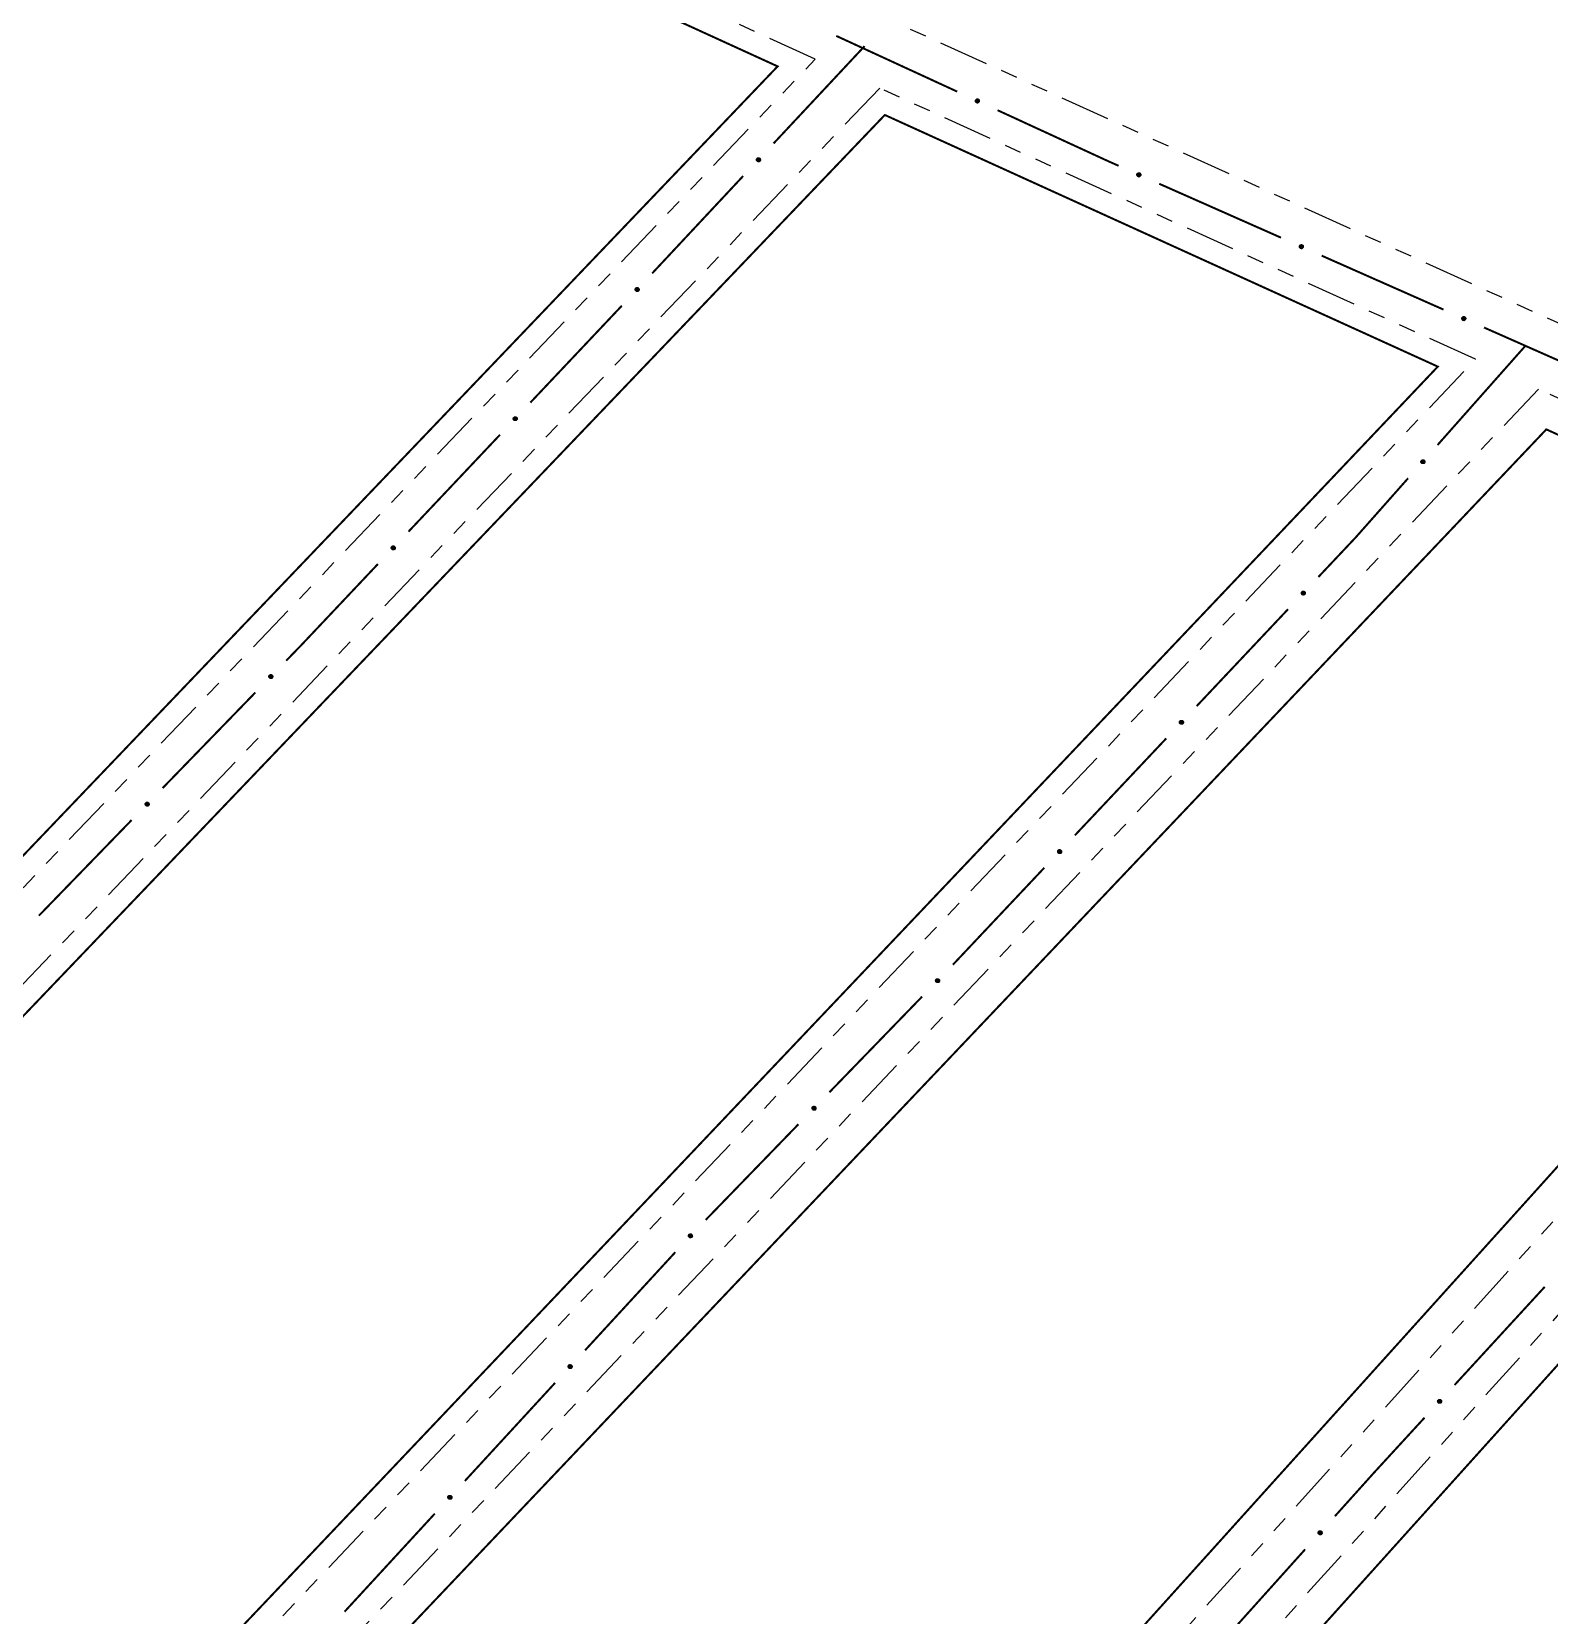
# Model space of a CAD drawing. Extents: x 212200 to 214553, y 4880545 to 4882659.
# Drawn here: x 214012.8 to 214149.5, y 4881554.6 to 4881697.3 of the extents above; entities that cross this region are included whole.
import ezdxf

# ---------------------------------------------------------------- set-up
doc = ezdxf.new("R2010")
doc.units = 0
doc.header["$LTSCALE"] = 1.5
doc.header["$MEASUREMENT"] = 0
doc.linetypes.add('TRACO_12', pattern=[2.5, 2, -0.5])
doc.linetypes.add('TRACO_25', pattern=[8, 3, -1, 1, -1, 1, -1])
for name, color, linetype in [('RU-QUADRA', 210, 'CONTINUOUS'), ('SV-EIXO-RUA-N-PAV', 6, 'CONTINUOUS'), ('SV-RUA-NAO-PAV', 7, 'CONTINUOUS')]:
    doc.layers.add(name, color=color, linetype=linetype)

msp = doc.modelspace()

# ---------------------------------------------------------------- linework, layer by layer
at = {"layer": 'RU-QUADRA', "linetype": 'TRACO_12', "const_width": 0.18, "flags": 128}
for points in [[(214079.989255, 4881694.151994), (214028.176331, 4881717.840353), (213947.46777, 4881631.260994), (213967.219818, 4881576.190486)], [(213990.788449, 4881510.471295), (214139.455802, 4881667.109286), (214089.6464, 4881689.77429), (213971.093895, 4881565.79925)], [(214192.384621, 4881641.797245), (214149.230192, 4881661.455855), (213995.81087, 4881499.826961), (214015.334781, 4881445.422312)], [(214037.75946, 4881383.239209), (214260.460889, 4881610.793071), (214203.759097, 4881636.621385), (214020.027107, 4881432.532773)]]:
    msp.add_lwpolyline(points, close=True, dxfattribs=at)
at = {"layer": 'SV-EIXO-RUA-N-PAV', "const_width": 0.18}
for points in [[(214087.817787, 4881695.970053), (214079.623181, 4881687.203729)], [(214085.266344, 4881696.89971), (214096.165194, 4881691.87825)], [(214099.798145, 4881690.20443), (214109.788757, 4881685.601425)], [(214076.891645, 4881684.281622), (214068.697039, 4881675.515298)], [(214109.788757, 4881685.601425), (214109.815976, 4881685.588885)], [(214109.815976, 4881685.588885), (214110.703032, 4881685.196337)], [(214114.360874, 4881683.577637), (214125.3344, 4881678.721536)], [(214128.992242, 4881677.102836), (214139.965769, 4881672.246735)], [(214065.962241, 4881672.596255), (214057.722759, 4881663.872097)], [(214143.623611, 4881670.628035), (214152.768217, 4881666.581284)], [(214147.385918, 4881669.02845), (214139.429495, 4881660.045392)], [(214054.976265, 4881660.964045), (214046.736782, 4881652.239887)], [(214136.777354, 4881657.051039), (214132.136107, 4881651.810922)], [(214132.061336, 4881651.726504), (214128.708976, 4881648.170284)], [(214132.136107, 4881651.810922), (214132.061336, 4881651.726504)], [(214043.990288, 4881649.331834), (214037.810677, 4881642.788716)], [(214125.965205, 4881645.259662), (214117.733892, 4881636.527796)], [(214037.147801, 4881642.086848), (214035.73126, 4881640.626384)], [(214037.810677, 4881642.788716), (214037.147801, 4881642.086848)], [(214032.94634, 4881637.755109), (214024.591579, 4881629.141285)], [(214114.990121, 4881633.617174), (214106.758808, 4881624.885308)], [(214021.806658, 4881626.270011), (214013.451897, 4881617.656187)], [(214104.015037, 4881621.974686), (214095.783724, 4881613.24282)], [(214093.00448, 4881610.366103), (214084.653505, 4881601.748607)], [(214081.869847, 4881598.876109), (214073.518872, 4881590.258614)], [(214070.776154, 4881587.347458), (214062.651476, 4881578.516286)], [(214149.084906, 4881584.2226), (214140.966456, 4881575.385702)], [(214059.94325, 4881575.572562), (214051.818572, 4881566.74139)], [(214138.260306, 4881572.44007), (214134.20108, 4881568.021621)], [(214133.667946, 4881567.441307), (214130.185293, 4881563.563714)], [(214134.20108, 4881568.021621), (214133.667946, 4881567.441307)], [(214049.110346, 4881563.797666), (214040.985667, 4881554.966493)], [(214127.51248, 4881560.587799), (214119.494042, 4881551.660053)]]:
    msp.add_lwpolyline(points, dxfattribs=at)
at = {"layer": 'SV-EIXO-RUA-N-PAV'}
for points in [[(214097.897237, 4881691.201443), (214097.942874, 4881691.21903), (214097.985693, 4881691.224813), (214098.022795, 4881691.219357), (214098.054323, 4881691.205987), (214098.085038, 4881691.188676), (214098.112153, 4881691.16439), (214098.136279, 4881691.13077), (214098.154242, 4881691.085114), (214098.157283, 4881691.04086), (214098.15388, 4881691.0042), (214098.141831, 4881690.970522), (214098.124515, 4881690.940966), (214098.098357, 4881690.913633), (214098.064047, 4881690.889518), (214098.017701, 4881690.872566), (214097.975683, 4881690.867185), (214097.939936, 4881690.873404), (214097.906154, 4881690.885731), (214097.875009, 4881690.90378), (214097.848529, 4881690.927773), (214097.82431, 4881690.962361), (214097.808185, 4881691.008327), (214097.802339, 4881691.050173), (214097.808055, 4881691.085998), (214097.82094, 4881691.118983), (214097.837928, 4881691.150001), (214097.861206, 4881691.178275), (214097.897237, 4881691.201443)], [(214078.435947, 4881685.772466), (214078.438287, 4881685.723613), (214078.430308, 4881685.681149), (214078.41346, 4881685.647646), (214078.390852, 4881685.621923), (214078.364759, 4881685.598212), (214078.333177, 4881685.580111), (214078.293675, 4881685.567785), (214078.244686, 4881685.565093), (214078.201722, 4881685.576126), (214078.167993, 4881685.590886), (214078.139813, 4881685.612916), (214078.117204, 4881685.638651), (214078.099486, 4881685.672077), (214078.087386, 4881685.712231), (214078.085871, 4881685.761557), (214078.093979, 4881685.803135), (214078.111126, 4881685.835112), (214078.133453, 4881685.863302), (214078.160382, 4881685.887189), (214078.191486, 4881685.904779), (214078.231936, 4881685.91689), (214078.280641, 4881685.917739), (214078.322202, 4881685.910126), (214078.354411, 4881685.893432), (214078.381669, 4881685.870826), (214078.405769, 4881685.844945), (214078.425287, 4881685.813956), (214078.435947, 4881685.772466)], [(214112.445109, 4881684.545795), (214112.490475, 4881684.56407), (214112.533202, 4881684.5705), (214112.570382, 4881684.565605), (214112.602109, 4881684.552713), (214112.633081, 4881684.535869), (214112.660561, 4881684.511996), (214112.685192, 4881684.478744), (214112.703843, 4881684.433365), (214112.707553, 4881684.389163), (214112.704705, 4881684.352455), (214112.693167, 4881684.318598), (214112.676299, 4881684.288784), (214112.650558, 4881684.261059), (214112.616616, 4881684.236428), (214112.570532, 4881684.218777), (214112.5286, 4881684.212761), (214112.492763, 4881684.218439), (214112.458799, 4881684.230254), (214112.427384, 4881684.247831), (214112.400544, 4881684.27142), (214112.375805, 4881684.305638), (214112.358987, 4881684.351355), (214112.352509, 4881684.393107), (214112.357683, 4881684.429015), (214112.370068, 4881684.462191), (214112.386585, 4881684.493462), (214112.409432, 4881684.522085), (214112.445109, 4881684.545795)], [(214127.076478, 4881678.070994), (214127.121844, 4881678.089269), (214127.164571, 4881678.095699), (214127.20175, 4881678.090804), (214127.233477, 4881678.077912), (214127.26445, 4881678.061068), (214127.29193, 4881678.037195), (214127.316561, 4881678.003943), (214127.335212, 4881677.958564), (214127.338922, 4881677.914361), (214127.336074, 4881677.877654), (214127.324536, 4881677.843797), (214127.307668, 4881677.813983), (214127.281926, 4881677.786258), (214127.247985, 4881677.761626), (214127.2019, 4881677.743976), (214127.159969, 4881677.73796), (214127.124131, 4881677.743638), (214127.090167, 4881677.755453), (214127.058753, 4881677.773029), (214127.031913, 4881677.796619), (214127.007174, 4881677.830837), (214126.990356, 4881677.876553), (214126.983878, 4881677.918306), (214126.989052, 4881677.954214), (214127.001437, 4881677.98739), (214127.017954, 4881678.018661), (214127.040801, 4881678.047284), (214127.076478, 4881678.070994)], [(214067.509805, 4881674.084035), (214067.512145, 4881674.035182), (214067.504166, 4881673.992718), (214067.487318, 4881673.959215), (214067.46471, 4881673.933492), (214067.438617, 4881673.909781), (214067.407035, 4881673.89168), (214067.367533, 4881673.879354), (214067.318544, 4881673.876662), (214067.27558, 4881673.887695), (214067.241851, 4881673.902455), (214067.213671, 4881673.924485), (214067.191062, 4881673.950219), (214067.173344, 4881673.983646), (214067.161244, 4881674.0238), (214067.159729, 4881674.073126), (214067.167837, 4881674.114703), (214067.184984, 4881674.146681), (214067.207311, 4881674.17487), (214067.23424, 4881674.198758), (214067.265344, 4881674.216348), (214067.305794, 4881674.228459), (214067.354499, 4881674.229308), (214067.39606, 4881674.221695), (214067.428269, 4881674.205001), (214067.455527, 4881674.182395), (214067.479627, 4881674.156513), (214067.499145, 4881674.125524), (214067.509805, 4881674.084035)], [(214141.707847, 4881671.596193), (214141.753213, 4881671.614468), (214141.795939, 4881671.620897), (214141.833119, 4881671.616003), (214141.864846, 4881671.603111), (214141.895819, 4881671.586266), (214141.923299, 4881671.562394), (214141.947929, 4881671.529142), (214141.966581, 4881671.483763), (214141.970291, 4881671.43956), (214141.967442, 4881671.402853), (214141.955904, 4881671.368996), (214141.939036, 4881671.339182), (214141.913295, 4881671.311457), (214141.879354, 4881671.286825), (214141.833269, 4881671.269175), (214141.791338, 4881671.263159), (214141.7555, 4881671.268837), (214141.721536, 4881671.280652), (214141.690122, 4881671.298228), (214141.663282, 4881671.321817), (214141.638543, 4881671.356036), (214141.621724, 4881671.401752), (214141.615247, 4881671.443505), (214141.62042, 4881671.479413), (214141.632805, 4881671.512589), (214141.649323, 4881671.54386), (214141.67217, 4881671.572482), (214141.707847, 4881671.596193)], [(214056.528196, 4881662.446945), (214056.530286, 4881662.398081), (214056.522089, 4881662.355658), (214056.505069, 4881662.322242), (214056.482329, 4881662.296636), (214056.456115, 4881662.273059), (214056.424441, 4881662.25512), (214056.384876, 4881662.242997), (214056.335874, 4881662.240557), (214056.292967, 4881662.251809), (214056.259314, 4881662.266743), (214056.231248, 4881662.288917), (214056.208771, 4881662.314767), (214056.191225, 4881662.348284), (214056.179331, 4881662.3885), (214056.17807, 4881662.437833), (214056.18639, 4881662.479368), (214056.203702, 4881662.511257), (214056.226173, 4881662.539332), (214056.253224, 4881662.563081), (214056.284418, 4881662.580511), (214056.32493, 4881662.592414), (214056.373638, 4881662.593013), (214056.415159, 4881662.585187), (214056.447283, 4881662.568328), (214056.474424, 4881662.545583), (214056.498391, 4881662.519578), (214056.51775, 4881662.488489), (214056.528196, 4881662.446945)], [(214138.281094, 4881658.582786), (214138.284744, 4881658.534014), (214138.277908, 4881658.49135), (214138.261965, 4881658.457408), (214138.240055, 4881658.431087), (214138.214608, 4881658.406685), (214138.183523, 4881658.387743), (214138.144366, 4881658.374361), (214138.095467, 4881658.370356), (214138.052223, 4881658.380231), (214138.018109, 4881658.394082), (214137.989349, 4881658.415348), (214137.966057, 4881658.440466), (214137.947449, 4881658.473405), (214137.934275, 4881658.51322), (214137.931438, 4881658.562487), (214137.938427, 4881658.604267), (214137.95471, 4881658.636693), (214137.976272, 4881658.665472), (214138.002551, 4881658.690074), (214138.033171, 4881658.708492), (214138.073282, 4881658.721683), (214138.121946, 4881658.723839), (214138.163696, 4881658.717345), (214138.196342, 4881658.701521), (214138.224197, 4881658.679655), (214138.248983, 4881658.654429), (214138.269325, 4881658.623975), (214138.281094, 4881658.582786)], [(214045.54222, 4881650.814734), (214045.544309, 4881650.765871), (214045.536113, 4881650.723447), (214045.519093, 4881650.690032), (214045.496353, 4881650.664425), (214045.470138, 4881650.640849), (214045.438465, 4881650.62291), (214045.3989, 4881650.610786), (214045.349897, 4881650.608346), (214045.306991, 4881650.619599), (214045.273338, 4881650.634533), (214045.245271, 4881650.656707), (214045.222794, 4881650.682557), (214045.205248, 4881650.716074), (214045.193354, 4881650.756289), (214045.192093, 4881650.805622), (214045.200414, 4881650.847158), (214045.217725, 4881650.879046), (214045.240196, 4881650.907121), (214045.267248, 4881650.93087), (214045.298441, 4881650.9483), (214045.338953, 4881650.960203), (214045.387661, 4881650.960803), (214045.429183, 4881650.952977), (214045.461306, 4881650.936118), (214045.488448, 4881650.913372), (214045.512415, 4881650.887367), (214045.531773, 4881650.856278), (214045.54222, 4881650.814734)], [(214127.515748, 4881646.744014), (214127.517883, 4881646.695152), (214127.509727, 4881646.652721), (214127.492738, 4881646.61929), (214127.470022, 4881646.593662), (214127.44383, 4881646.570061), (214127.412172, 4881646.552092), (214127.372619, 4881646.539932), (214127.323619, 4881646.537446), (214127.280702, 4881646.548658), (214127.247035, 4881646.56356), (214127.218948, 4881646.585708), (214127.196447, 4881646.611537), (214127.178869, 4881646.645038), (214127.166937, 4881646.685242), (214127.16563, 4881646.734574), (214127.173912, 4881646.776117), (214127.191193, 4881646.808022), (214127.213638, 4881646.836118), (214127.240667, 4881646.859892), (214127.271844, 4881646.877352), (214127.312345, 4881646.889292), (214127.361053, 4881646.889937), (214127.402582, 4881646.88215), (214127.434721, 4881646.865321), (214127.461884, 4881646.842601), (214127.485875, 4881646.816619), (214127.505263, 4881646.785548), (214127.515748, 4881646.744014)], [(214034.517853, 4881639.217241), (214034.519292, 4881639.168354), (214034.510533, 4881639.126044), (214034.49307, 4881639.092857), (214034.469991, 4881639.067556), (214034.443466, 4881639.04433), (214034.411556, 4881639.026813), (214034.371833, 4881639.015217), (214034.322803, 4881639.013429), (214034.28005, 4881639.025251), (214034.246598, 4881639.040631), (214034.218829, 4881639.063176), (214034.196698, 4881639.089323), (214034.179599, 4881639.12307), (214034.168241, 4881639.16344), (214034.167636, 4881639.212786), (214034.176508, 4881639.254207), (214034.194242, 4881639.285863), (214034.217085, 4881639.313636), (214034.244449, 4881639.337023), (214034.275872, 4881639.354037), (214034.316538, 4881639.3654), (214034.36525, 4881639.365352), (214034.406664, 4881639.356975), (214034.43856, 4881639.33969), (214034.465397, 4881639.316586), (214034.489016, 4881639.290264), (214034.507959, 4881639.258921), (214034.517853, 4881639.217241)], [(214116.540664, 4881635.101526), (214116.542799, 4881635.052664), (214116.534642, 4881635.010233), (214116.517654, 4881634.976802), (214116.494938, 4881634.951174), (214116.468745, 4881634.927573), (214116.437088, 4881634.909604), (214116.397535, 4881634.897444), (214116.348535, 4881634.894958), (214116.305618, 4881634.90617), (214116.271951, 4881634.921072), (214116.243863, 4881634.94322), (214116.221362, 4881634.969049), (214116.203785, 4881635.00255), (214116.191853, 4881635.042754), (214116.190546, 4881635.092086), (214116.198828, 4881635.133629), (214116.216109, 4881635.165534), (214116.238554, 4881635.19363), (214116.265583, 4881635.217404), (214116.29676, 4881635.234864), (214116.337261, 4881635.246804), (214116.385969, 4881635.247449), (214116.427497, 4881635.239662), (214116.459637, 4881635.222833), (214116.4868, 4881635.200113), (214116.510791, 4881635.174131), (214116.530178, 4881635.14306), (214116.540664, 4881635.101526)], [(214023.378171, 4881627.732143), (214023.37961, 4881627.683256), (214023.370851, 4881627.640945), (214023.353388, 4881627.607759), (214023.330309, 4881627.582457), (214023.303784, 4881627.559231), (214023.271874, 4881627.541715), (214023.232151, 4881627.530119), (214023.183121, 4881627.52833), (214023.140368, 4881627.540153), (214023.106916, 4881627.555532), (214023.079147, 4881627.578078), (214023.057016, 4881627.604224), (214023.039917, 4881627.637972), (214023.028559, 4881627.678342), (214023.027954, 4881627.727687), (214023.036826, 4881627.769108), (214023.05456, 4881627.800764), (214023.077403, 4881627.828538), (214023.104767, 4881627.851925), (214023.13619, 4881627.868939), (214023.176856, 4881627.880302), (214023.225568, 4881627.880254), (214023.266982, 4881627.871876), (214023.298878, 4881627.854592), (214023.325715, 4881627.831487), (214023.349334, 4881627.805166), (214023.368277, 4881627.773822), (214023.378171, 4881627.732143)], [(214105.56558, 4881623.459038), (214105.567715, 4881623.410176), (214105.559558, 4881623.367745), (214105.542569, 4881623.334314), (214105.519854, 4881623.308686), (214105.493661, 4881623.285085), (214105.462004, 4881623.267116), (214105.422451, 4881623.254956), (214105.373451, 4881623.25247), (214105.330533, 4881623.263682), (214105.296866, 4881623.278584), (214105.268779, 4881623.300732), (214105.246278, 4881623.326561), (214105.228701, 4881623.360062), (214105.216769, 4881623.400266), (214105.215462, 4881623.449598), (214105.223744, 4881623.491141), (214105.241025, 4881623.523046), (214105.26347, 4881623.551142), (214105.290499, 4881623.574916), (214105.321676, 4881623.592376), (214105.362177, 4881623.604316), (214105.410885, 4881623.604961), (214105.452413, 4881623.597174), (214105.484552, 4881623.580345), (214105.511716, 4881623.557625), (214105.535707, 4881623.531643), (214105.555094, 4881623.500572), (214105.56558, 4881623.459038)], [(214094.57535, 4881611.828926), (214094.576811, 4881611.780039), (214094.56807, 4881611.737725), (214094.550621, 4881611.704531), (214094.527554, 4881611.679219), (214094.501039, 4881611.655981), (214094.469137, 4881611.638451), (214094.429419, 4881611.626837), (214094.380389, 4881611.625027), (214094.337631, 4881611.636831), (214094.304173, 4881611.652196), (214094.276394, 4881611.674729), (214094.254251, 4881611.700866), (214094.237138, 4881611.734606), (214094.225761, 4881611.774971), (214094.225135, 4881611.824316), (214094.233989, 4881611.865741), (214094.251709, 4881611.897405), (214094.274539, 4881611.925188), (214094.301894, 4881611.948587), (214094.333308, 4881611.965615), (214094.37397, 4881611.976996), (214094.422682, 4881611.976969), (214094.464099, 4881611.96861), (214094.496003, 4881611.951339), (214094.522851, 4881611.928247), (214094.546481, 4881611.901935), (214094.565438, 4881611.8706), (214094.57535, 4881611.828926)], [(214083.440717, 4881600.338932), (214083.442178, 4881600.290045), (214083.433437, 4881600.247731), (214083.415988, 4881600.214537), (214083.392921, 4881600.189225), (214083.366406, 4881600.165987), (214083.334504, 4881600.148457), (214083.294786, 4881600.136844), (214083.245757, 4881600.135034), (214083.202998, 4881600.146837), (214083.16954, 4881600.162202), (214083.141761, 4881600.184736), (214083.119618, 4881600.210872), (214083.102505, 4881600.244612), (214083.091128, 4881600.284977), (214083.090502, 4881600.334322), (214083.099356, 4881600.375747), (214083.117076, 4881600.407411), (214083.139906, 4881600.435195), (214083.167261, 4881600.458594), (214083.198676, 4881600.475622), (214083.239337, 4881600.487002), (214083.288049, 4881600.486976), (214083.329466, 4881600.478616), (214083.361371, 4881600.461346), (214083.388218, 4881600.438253), (214083.411848, 4881600.411942), (214083.430805, 4881600.380607), (214083.440717, 4881600.338932)], [(214072.308559, 4881588.850528), (214072.311287, 4881588.801696), (214072.303647, 4881588.759169), (214072.287065, 4881588.725534), (214072.264662, 4881588.699632), (214072.238758, 4881588.675715), (214072.207321, 4881588.657363), (214072.167919, 4881588.644723), (214072.118952, 4881588.641643), (214072.075902, 4881588.652333), (214072.042057, 4881588.666825), (214072.013703, 4881588.688631), (214071.99089, 4881588.714184), (214071.972907, 4881588.747469), (214071.960488, 4881588.787525), (214071.958581, 4881588.836838), (214071.966358, 4881588.878478), (214071.983251, 4881588.910591), (214072.005353, 4881588.938957), (214072.032092, 4881588.963058), (214072.063054, 4881588.980895), (214072.103407, 4881588.993326), (214072.152103, 4881588.994563), (214072.193723, 4881588.98728), (214072.226065, 4881588.970843), (214072.253502, 4881588.948455), (214072.277807, 4881588.922765), (214072.29757, 4881588.891932), (214072.308559, 4881588.850528)], [(214061.475655, 4881577.075632), (214061.478383, 4881577.0268), (214061.470742, 4881576.984273), (214061.45416, 4881576.950638), (214061.431757, 4881576.924736), (214061.405854, 4881576.900818), (214061.374417, 4881576.882467), (214061.335014, 4881576.869827), (214061.286048, 4881576.866746), (214061.242998, 4881576.877437), (214061.209152, 4881576.891929), (214061.180798, 4881576.913734), (214061.157985, 4881576.939288), (214061.140002, 4881576.972573), (214061.127583, 4881577.012629), (214061.125677, 4881577.061941), (214061.133454, 4881577.103582), (214061.150347, 4881577.135695), (214061.172449, 4881577.164061), (214061.199187, 4881577.188162), (214061.23015, 4881577.205998), (214061.270503, 4881577.21843), (214061.319199, 4881577.219666), (214061.360819, 4881577.212384), (214061.39316, 4881577.195947), (214061.420597, 4881577.173558), (214061.444902, 4881577.147869), (214061.464665, 4881577.117036), (214061.475655, 4881577.075632)], [(214139.79165, 4881573.94422), (214139.794413, 4881573.89539), (214139.786802, 4881573.852858), (214139.770244, 4881573.819211), (214139.747859, 4881573.793293), (214139.721972, 4881573.769357), (214139.690549, 4881573.750983), (214139.651155, 4881573.738316), (214139.602191, 4881573.735201), (214139.559133, 4881573.745861), (214139.525277, 4881573.760329), (214139.496908, 4881573.782115), (214139.474077, 4881573.807652), (214139.456071, 4881573.840924), (214139.443623, 4881573.880972), (214139.441682, 4881573.930283), (214139.44943, 4881573.971929), (214139.4663, 4881574.004053), (214139.488382, 4881574.032435), (214139.515103, 4881574.056555), (214139.546053, 4881574.074413), (214139.586398, 4881574.086873), (214139.635093, 4881574.088144), (214139.676718, 4881574.080891), (214139.709071, 4881574.064477), (214139.736524, 4881574.042107), (214139.760847, 4881574.016435), (214139.780632, 4881573.985616), (214139.79165, 4881573.94422)], [(214050.64275, 4881565.300736), (214050.645478, 4881565.251904), (214050.637838, 4881565.209377), (214050.621256, 4881565.175742), (214050.598853, 4881565.14984), (214050.572949, 4881565.125922), (214050.541512, 4881565.10757), (214050.50211, 4881565.094931), (214050.453143, 4881565.09185), (214050.410093, 4881565.102541), (214050.376248, 4881565.117033), (214050.347894, 4881565.138838), (214050.325081, 4881565.164392), (214050.307098, 4881565.197677), (214050.294679, 4881565.237733), (214050.292773, 4881565.287045), (214050.300549, 4881565.328686), (214050.317442, 4881565.360798), (214050.339544, 4881565.389165), (214050.366283, 4881565.413266), (214050.397245, 4881565.431102), (214050.437598, 4881565.443534), (214050.486294, 4881565.44477), (214050.527915, 4881565.437488), (214050.560256, 4881565.421051), (214050.587693, 4881565.398662), (214050.611998, 4881565.372973), (214050.631761, 4881565.34214), (214050.64275, 4881565.300736)], [(214129.026792, 4881562.109096), (214129.030104, 4881562.0603), (214129.022973, 4881562.017684), (214129.006795, 4881561.983853), (214128.984704, 4881561.957685), (214128.959088, 4881561.933459), (214128.927873, 4881561.914733), (214128.888624, 4881561.901623), (214128.839698, 4881561.897956), (214128.796523, 4881561.908131), (214128.762507, 4881561.922217), (214128.733894, 4881561.943682), (214128.710777, 4881561.968961), (214128.692397, 4881562.002028), (214128.679499, 4881562.041933), (214128.677003, 4881562.091219), (214128.684281, 4881562.13295), (214128.700789, 4881562.165262), (214128.72255, 4881562.193891), (214128.748998, 4881562.21831), (214128.779745, 4881562.236515), (214128.819946, 4881562.249429), (214128.868624, 4881562.251248), (214128.910329, 4881562.244464), (214128.942864, 4881562.228415), (214128.970567, 4881562.206356), (214128.995178, 4881562.180959), (214129.015308, 4881562.150365), (214129.026792, 4881562.109096)]]:
    msp.add_lwpolyline(points, close=True, dxfattribs=at)
for points in [[(214097.802339, 4881691.050173), (214098.124515, 4881690.940966)], [(214097.806814, 4881691.027432), (214098.106701, 4881690.928326)], [(214097.808027, 4881691.065935), (214098.130222, 4881690.956551)], [(214097.808055, 4881691.085998), (214098.141831, 4881690.970522)], [(214097.808185, 4881691.008327), (214098.098357, 4881690.913633)], [(214097.816677, 4881691.101012), (214098.145165, 4881690.985723)], [(214097.820375, 4881690.985127), (214098.078223, 4881690.902385)], [(214097.82094, 4881691.118983), (214098.15388, 4881691.0042)], [(214097.82431, 4881690.962361), (214098.064047, 4881690.889518)], [(214097.833333, 4881691.133902), (214098.15181, 4881691.026231)], [(214097.837928, 4881691.150001), (214098.157283, 4881691.04086)], [(214097.842417, 4881690.944924), (214098.033634, 4881690.883866)], [(214097.848529, 4881690.927773), (214098.017701, 4881690.872566)], [(214097.853804, 4881691.16203), (214098.151784, 4881691.065305)], [(214097.861206, 4881691.178275), (214098.154242, 4881691.085114)], [(214097.865977, 4881690.914538), (214097.99066, 4881690.872116)], [(214097.875009, 4881690.90378), (214097.975683, 4881690.867185)], [(214097.879233, 4881691.187874), (214098.141272, 4881691.107708)], [(214097.897237, 4881691.201443), (214098.136279, 4881691.13077)], [(214097.922485, 4881691.210013), (214098.117323, 4881691.150292)], [(214097.942874, 4881691.21903), (214098.112153, 4881691.16439)], [(214097.967269, 4881691.222432), (214098.090142, 4881691.179341)], [(214097.985693, 4881691.224813), (214098.085038, 4881691.188676)], [(214078.191486, 4881685.904779), (214078.085871, 4881685.761557)], [(214078.231936, 4881685.91689), (214078.087386, 4881685.712231)], [(214078.209689, 4881685.905187), (214078.091587, 4881685.742878)], [(214078.173435, 4881685.89238), (214078.093949, 4881685.787367)], [(214078.160382, 4881685.887189), (214078.093979, 4881685.803135)], [(214078.254784, 4881685.913465), (214078.095141, 4881685.694728)], [(214078.280641, 4881685.917739), (214078.099486, 4881685.672077)], [(214078.299207, 4881685.913031), (214078.110808, 4881685.659535)], [(214078.322202, 4881685.910126), (214078.117204, 4881685.638651)], [(214078.335375, 4881685.899769), (214078.130203, 4881685.628331)], [(214078.354411, 4881685.893432), (214078.139813, 4881685.612916)], [(214078.365951, 4881685.880526), (214078.153195, 4881685.60497)], [(214078.381669, 4881685.870826), (214078.167993, 4881685.590886)], [(214078.391933, 4881685.854371), (214078.189557, 4881685.585922)], [(214078.405769, 4881685.844945), (214078.201722, 4881685.576126)], [(214078.412195, 4881685.826091), (214078.226656, 4881685.573657)], [(214078.425287, 4881685.813956), (214078.244686, 4881685.565093)], [(214078.428729, 4881685.793825), (214078.270213, 4881685.570298)], [(214078.435947, 4881685.772466), (214078.293675, 4881685.567785)], [(214078.43614, 4881685.745804), (214078.318169, 4881685.579638)], [(214078.438287, 4881685.723613), (214078.333177, 4881685.580111)], [(214078.433843, 4881685.699387), (214078.354293, 4881685.596302)], [(214078.430308, 4881685.681149), (214078.364759, 4881685.598212)], [(214112.352509, 4881684.393107), (214112.676299, 4881684.288784)], [(214112.357327, 4881684.370437), (214112.658679, 4881684.275876)], [(214112.357683, 4881684.429015), (214112.693167, 4881684.318598)], [(214112.357959, 4881684.408954), (214112.68177, 4881684.304454)], [(214112.358987, 4881684.351355), (214112.650558, 4881684.261059)], [(214112.366076, 4881684.444157), (214112.696271, 4881684.333849)], [(214112.370068, 4881684.462191), (214112.704705, 4881684.352455)], [(214112.371527, 4881684.328341), (214112.630596, 4881684.249508)], [(214112.375805, 4881684.305638), (214112.616616, 4881684.236428)], [(214112.382233, 4881684.477296), (214112.702302, 4881684.374453)], [(214112.386585, 4881684.493462), (214112.707553, 4881684.389163)], [(214112.402277, 4881684.50573), (214112.701685, 4881684.413522)], [(214112.409432, 4881684.522085), (214112.703843, 4881684.433365)], [(214112.427312, 4881684.531955), (214112.690534, 4881684.455761)], [(214112.445109, 4881684.545795), (214112.685192, 4881684.478744)], [(214112.470225, 4881684.554746), (214112.665943, 4881684.497978)], [(214112.490475, 4881684.56407), (214112.660561, 4881684.511996)], [(214112.514816, 4881684.56784), (214112.638327, 4881684.526613)], [(214112.533202, 4881684.5705), (214112.633081, 4881684.535869)], [(214112.394174, 4881684.288476), (214112.586292, 4881684.230317)], [(214112.400544, 4881684.27142), (214112.570532, 4881684.218777)], [(214112.41819, 4881684.25845), (214112.543501, 4881684.217918)], [(214112.427384, 4881684.247831), (214112.5286, 4881684.212761)], [(214126.983878, 4881677.918306), (214127.307668, 4881677.813983)], [(214126.988696, 4881677.895636), (214127.290048, 4881677.801075)], [(214126.989052, 4881677.954214), (214127.324536, 4881677.843797)], [(214126.989327, 4881677.934152), (214127.313139, 4881677.829653)], [(214126.990356, 4881677.876553), (214127.281926, 4881677.786258)], [(214126.997445, 4881677.969356), (214127.327639, 4881677.859048)], [(214127.001437, 4881677.98739), (214127.336074, 4881677.877654)], [(214127.002895, 4881677.85354), (214127.261965, 4881677.774706)], [(214127.007174, 4881677.830837), (214127.247985, 4881677.761626)], [(214127.013602, 4881678.002495), (214127.33367, 4881677.899651)], [(214127.017954, 4881678.018661), (214127.338922, 4881677.914361)], [(214127.025542, 4881677.813675), (214127.217661, 4881677.755516)], [(214127.031913, 4881677.796619), (214127.2019, 4881677.743976)], [(214127.033646, 4881678.030929), (214127.333054, 4881677.938721)], [(214127.040801, 4881678.047284), (214127.335212, 4881677.958564)], [(214127.049559, 4881677.783649), (214127.17487, 4881677.743117)], [(214127.058681, 4881678.057154), (214127.321902, 4881677.980959)], [(214127.058753, 4881677.773029), (214127.159969, 4881677.73796)], [(214127.076478, 4881678.070994), (214127.316561, 4881678.003943)], [(214127.101594, 4881678.079945), (214127.297312, 4881678.023177)], [(214127.121844, 4881678.089269), (214127.29193, 4881678.037195)], [(214127.146185, 4881678.093039), (214127.269695, 4881678.051812)], [(214127.164571, 4881678.095699), (214127.26445, 4881678.061068)], [(214067.265344, 4881674.216348), (214067.159729, 4881674.073126)], [(214067.305794, 4881674.228459), (214067.161244, 4881674.0238)], [(214067.283547, 4881674.216756), (214067.165445, 4881674.054447)], [(214067.247293, 4881674.203949), (214067.167807, 4881674.098936)], [(214067.23424, 4881674.198758), (214067.167837, 4881674.114703)], [(214067.328642, 4881674.225034), (214067.168999, 4881674.006296)], [(214067.354499, 4881674.229308), (214067.173344, 4881673.983646)], [(214067.373065, 4881674.2246), (214067.184666, 4881673.971104)], [(214067.39606, 4881674.221695), (214067.191062, 4881673.950219)], [(214067.409233, 4881674.211338), (214067.204061, 4881673.9399)], [(214067.428269, 4881674.205001), (214067.213671, 4881673.924485)], [(214067.439809, 4881674.192095), (214067.227053, 4881673.916539)], [(214067.455527, 4881674.182395), (214067.241851, 4881673.902455)], [(214067.465791, 4881674.165939), (214067.263415, 4881673.897491)], [(214067.479627, 4881674.156513), (214067.27558, 4881673.887695)], [(214067.486053, 4881674.13766), (214067.300514, 4881673.885226)], [(214067.499145, 4881674.125524), (214067.318544, 4881673.876662)], [(214067.502587, 4881674.105393), (214067.344071, 4881673.881867)], [(214067.509805, 4881674.084035), (214067.367533, 4881673.879354)], [(214067.509998, 4881674.057373), (214067.392027, 4881673.891207)], [(214067.512145, 4881674.035182), (214067.407035, 4881673.89168)], [(214067.507701, 4881674.010956), (214067.428151, 4881673.907871)], [(214067.504166, 4881673.992718), (214067.438617, 4881673.909781)], [(214141.62042, 4881671.479413), (214141.955904, 4881671.368996)], [(214141.620696, 4881671.459351), (214141.944508, 4881671.354851)], [(214141.628814, 4881671.494555), (214141.959008, 4881671.384247)], [(214141.632805, 4881671.512589), (214141.967442, 4881671.402853)], [(214141.644971, 4881671.527694), (214141.965039, 4881671.42485)], [(214141.649323, 4881671.54386), (214141.970291, 4881671.43956)], [(214141.665014, 4881671.556128), (214141.964422, 4881671.463919)], [(214141.67217, 4881671.572482), (214141.966581, 4881671.483763)], [(214141.690049, 4881671.582353), (214141.953271, 4881671.506158)], [(214141.707847, 4881671.596193), (214141.947929, 4881671.529142)], [(214141.732962, 4881671.605143), (214141.928681, 4881671.548376)], [(214141.753213, 4881671.614468), (214141.923299, 4881671.562394)], [(214141.777553, 4881671.618238), (214141.901064, 4881671.57701)], [(214141.795939, 4881671.620897), (214141.895819, 4881671.586266)], [(214141.615247, 4881671.443505), (214141.939036, 4881671.339182)], [(214141.620065, 4881671.420834), (214141.921416, 4881671.326274)], [(214141.621724, 4881671.401752), (214141.913295, 4881671.311457)], [(214141.634264, 4881671.378739), (214141.893333, 4881671.299905)], [(214141.638543, 4881671.356036), (214141.879354, 4881671.286825)], [(214141.656911, 4881671.338874), (214141.849029, 4881671.280715)], [(214141.663282, 4881671.321817), (214141.833269, 4881671.269175)], [(214141.680927, 4881671.308848), (214141.806238, 4881671.268316)], [(214141.690122, 4881671.298228), (214141.791338, 4881671.263159)], [(214056.284418, 4881662.580511), (214056.17807, 4881662.437833)], [(214056.32493, 4881662.592414), (214056.179331, 4881662.3885)], [(214056.302622, 4881662.580825), (214056.183689, 4881662.419125)], [(214056.266303, 4881662.568204), (214056.18628, 4881662.463601)], [(214056.253224, 4881662.563081), (214056.18639, 4881662.479368)], [(214056.347759, 4881662.588872), (214056.186996, 4881662.370957)], [(214056.373638, 4881662.593013), (214056.191225, 4881662.348284)], [(214056.39218, 4881662.58821), (214056.202483, 4881662.335685)], [(214056.415159, 4881662.585187), (214056.208771, 4881662.314767)], [(214056.428279, 4881662.574763), (214056.221717, 4881662.304381)], [(214056.447283, 4881662.568328), (214056.231248, 4881662.288917)], [(214056.458756, 4881662.555363), (214056.244589, 4881662.280903)], [(214056.474424, 4881662.545583), (214056.259314, 4881662.266743)], [(214056.484604, 4881662.529074), (214056.280853, 4881662.261668)], [(214056.498391, 4881662.519578), (214056.292967, 4881662.251809)], [(214056.50472, 4881662.500691), (214056.317888, 4881662.249213)], [(214056.51775, 4881662.488489), (214056.335874, 4881662.240557)], [(214056.521088, 4881662.46834), (214056.361427, 4881662.245631)], [(214056.528196, 4881662.446945), (214056.384876, 4881662.242997)], [(214056.528253, 4881662.420282), (214056.40943, 4881662.254724)], [(214056.530286, 4881662.398081), (214056.424441, 4881662.25512)], [(214056.525718, 4881662.373878), (214056.445639, 4881662.271203)], [(214056.522089, 4881662.355658), (214056.456115, 4881662.273059)], [(214138.033171, 4881658.708492), (214137.931438, 4881658.562487)], [(214138.073282, 4881658.721683), (214137.934275, 4881658.51322)], [(214138.051356, 4881658.709388), (214137.937653, 4881658.543969)], [(214138.002551, 4881658.690074), (214137.938427, 4881658.604267)], [(214138.015459, 4881658.695612), (214137.93882, 4881658.588504)], [(214138.096213, 4881658.718873), (214137.942497, 4881658.495931)], [(214138.121946, 4881658.723839), (214137.947449, 4881658.473405)], [(214138.140632, 4881658.719631), (214137.959103, 4881658.461172)], [(214138.163696, 4881658.717345), (214137.966057, 4881658.440466)], [(214138.177142, 4881658.707345), (214137.979328, 4881658.430498)], [(214138.196342, 4881658.701521), (214137.989349, 4881658.415348)], [(214138.208224, 4881658.688929), (214138.002939, 4881658.407764)], [(214138.224197, 4881658.679655), (214138.018109, 4881658.394082)], [(214138.234899, 4881658.66348), (214138.039799, 4881658.389698)], [(214138.248983, 4881658.654429), (214138.052223, 4881658.380231)], [(214138.255912, 4881658.635755), (214138.077214, 4881658.378433)], [(214138.269325, 4881658.623975), (214138.095467, 4881658.370356)], [(214138.273306, 4881658.603943), (214138.120845, 4881658.376244)], [(214138.281094, 4881658.582786), (214138.144366, 4881658.374361)], [(214138.282003, 4881658.556139), (214138.168533, 4881658.386867)], [(214138.284744, 4881658.534014), (214138.183523, 4881658.387743)], [(214138.280952, 4881658.509677), (214138.204197, 4881658.404495)], [(214138.277908, 4881658.49135), (214138.214608, 4881658.406685)], [(214045.298441, 4881650.9483), (214045.192093, 4881650.805622)], [(214045.338953, 4881650.960203), (214045.193354, 4881650.756289)], [(214045.316646, 4881650.948615), (214045.197713, 4881650.786914)], [(214045.280327, 4881650.935994), (214045.200303, 4881650.83139)], [(214045.267248, 4881650.93087), (214045.200414, 4881650.847158)], [(214045.361783, 4881650.956661), (214045.20102, 4881650.738746)], [(214045.387661, 4881650.960803), (214045.205248, 4881650.716074)], [(214045.406204, 4881650.956), (214045.216506, 4881650.703474)], [(214045.429183, 4881650.952977), (214045.222794, 4881650.682557)], [(214045.442302, 4881650.942552), (214045.23574, 4881650.67217)], [(214045.461306, 4881650.936118), (214045.245271, 4881650.656707)], [(214045.472779, 4881650.923153), (214045.258612, 4881650.648692)], [(214045.488448, 4881650.913372), (214045.273338, 4881650.634533)], [(214045.498627, 4881650.896864), (214045.294876, 4881650.629458)], [(214045.512415, 4881650.887367), (214045.306991, 4881650.619599)], [(214045.518743, 4881650.868481), (214045.331912, 4881650.617002)], [(214045.531773, 4881650.856278), (214045.349897, 4881650.608346)], [(214045.535112, 4881650.83613), (214045.375451, 4881650.61342)], [(214045.54222, 4881650.814734), (214045.3989, 4881650.610786)], [(214045.542276, 4881650.788072), (214045.423454, 4881650.622514)], [(214045.544309, 4881650.765871), (214045.438465, 4881650.62291)], [(214045.539741, 4881650.741667), (214045.459663, 4881650.638992)], [(214045.536113, 4881650.723447), (214045.470138, 4881650.640849)], [(214127.271844, 4881646.877352), (214127.16563, 4881646.734574)], [(214127.312345, 4881646.889292), (214127.166937, 4881646.685242)], [(214127.290049, 4881646.877683), (214127.171267, 4881646.715871)], [(214127.253741, 4881646.865028), (214127.173816, 4881646.76035)], [(214127.240667, 4881646.859892), (214127.173912, 4881646.776117)], [(214127.335178, 4881646.885772), (214127.174619, 4881646.667706)], [(214127.361053, 4881646.889937), (214127.178869, 4881646.645038)], [(214127.3796, 4881646.885152), (214127.190139, 4881646.632449)], [(214127.402582, 4881646.88215), (214127.196447, 4881646.611537)], [(214127.415711, 4881646.871738), (214127.209402, 4881646.601163)], [(214127.434721, 4881646.865321), (214127.218948, 4881646.585708)], [(214127.446206, 4881646.852367), (214127.232296, 4881646.577706)], [(214127.461884, 4881646.842601), (214127.247035, 4881646.56356)], [(214127.472079, 4881646.826103), (214127.268578, 4881646.558506)], [(214127.485875, 4881646.816619), (214127.280702, 4881646.548658)], [(214127.492221, 4881646.797738), (214127.305625, 4881646.546085)], [(214127.505263, 4881646.785548), (214127.323619, 4881646.537446)], [(214127.50862, 4881646.765403), (214127.349168, 4881646.542544)], [(214127.515748, 4881646.744014), (214127.372619, 4881646.539932)], [(214127.51583, 4881646.717351), (214127.397162, 4881646.551682)], [(214127.517883, 4881646.695152), (214127.412172, 4881646.552092)], [(214127.513338, 4881646.670944), (214127.433356, 4881646.568195)], [(214127.509727, 4881646.652721), (214127.44383, 4881646.570061)], [(214034.275872, 4881639.354037), (214034.167636, 4881639.212786)], [(214034.316538, 4881639.3654), (214034.168241, 4881639.16344)], [(214034.294079, 4881639.354109), (214034.173006, 4881639.194005)], [(214034.339319, 4881639.361555), (214034.175672, 4881639.145797)], [(214034.257595, 4881639.341973), (214034.176188, 4881639.238442)], [(214034.244449, 4881639.337023), (214034.176508, 4881639.254207)], [(214034.36525, 4881639.365352), (214034.179599, 4881639.12307)], [(214034.383727, 4881639.360303), (214034.190688, 4881639.110322)], [(214034.406664, 4881639.356975), (214034.196698, 4881639.089323)], [(214034.419644, 4881639.346377), (214034.209505, 4881639.078765)], [(214034.43856, 4881639.33969), (214034.218829, 4881639.063176)], [(214034.44986, 4881639.326573), (214034.232062, 4881639.054985)], [(214034.465397, 4881639.316586), (214034.246598, 4881639.040631)], [(214034.475356, 4881639.299943), (214034.268067, 4881639.03527)], [(214034.489016, 4881639.290264), (214034.28005, 4881639.025251)], [(214034.495093, 4881639.271295), (214034.304934, 4881639.022324)], [(214034.507959, 4881639.258921), (214034.322803, 4881639.013429)], [(214034.51103, 4881639.23873), (214034.348422, 4881639.018163)], [(214034.517853, 4881639.217241), (214034.371833, 4881639.015217)], [(214034.517555, 4881639.19058), (214034.396541, 4881639.026617)], [(214034.519292, 4881639.168354), (214034.411556, 4881639.026813)], [(214034.514403, 4881639.144213), (214034.432966, 4881639.042613)], [(214034.510533, 4881639.126044), (214034.443466, 4881639.04433)], [(214116.29676, 4881635.234864), (214116.190546, 4881635.092086)], [(214116.337261, 4881635.246804), (214116.191853, 4881635.042754)], [(214116.314965, 4881635.235195), (214116.196183, 4881635.073383)], [(214116.278657, 4881635.22254), (214116.198732, 4881635.117862)], [(214116.265583, 4881635.217404), (214116.198828, 4881635.133629)], [(214116.360094, 4881635.243284), (214116.199535, 4881635.025218)], [(214116.385969, 4881635.247449), (214116.203785, 4881635.00255)], [(214116.404516, 4881635.242664), (214116.215055, 4881634.989961)], [(214116.427497, 4881635.239662), (214116.221362, 4881634.969049)], [(214116.440627, 4881635.22925), (214116.234318, 4881634.958675)], [(214116.459637, 4881635.222833), (214116.243863, 4881634.94322)], [(214116.471122, 4881635.209879), (214116.257212, 4881634.935218)], [(214116.4868, 4881635.200113), (214116.271951, 4881634.921072)], [(214116.496995, 4881635.183615), (214116.293494, 4881634.916018)], [(214116.510791, 4881635.174131), (214116.305618, 4881634.90617)], [(214116.517137, 4881635.15525), (214116.330541, 4881634.903597)], [(214116.530178, 4881635.14306), (214116.348535, 4881634.894958)], [(214116.533536, 4881635.122915), (214116.374083, 4881634.900056)], [(214116.540664, 4881635.101526), (214116.397535, 4881634.897444)], [(214116.540745, 4881635.074863), (214116.422078, 4881634.909194)], [(214116.542799, 4881635.052664), (214116.437088, 4881634.909604)], [(214116.538254, 4881635.028456), (214116.458271, 4881634.925707)], [(214116.534642, 4881635.010233), (214116.468745, 4881634.927573)], [(214023.13619, 4881627.868939), (214023.027954, 4881627.727687)], [(214023.176856, 4881627.880302), (214023.028559, 4881627.678342)], [(214023.154397, 4881627.869011), (214023.033324, 4881627.708906)], [(214023.199637, 4881627.876456), (214023.03599, 4881627.660698)], [(214023.117913, 4881627.856874), (214023.036506, 4881627.753344)], [(214023.104767, 4881627.851925), (214023.036826, 4881627.769108)], [(214023.225568, 4881627.880254), (214023.039917, 4881627.637972)], [(214023.244045, 4881627.875204), (214023.051007, 4881627.625224)], [(214023.266982, 4881627.871876), (214023.057016, 4881627.604224)], [(214023.279962, 4881627.861278), (214023.069823, 4881627.593667)], [(214023.298878, 4881627.854592), (214023.079147, 4881627.578078)], [(214023.310178, 4881627.841475), (214023.09238, 4881627.569887)], [(214023.325715, 4881627.831487), (214023.106916, 4881627.555532)], [(214023.335674, 4881627.814845), (214023.128385, 4881627.550172)], [(214023.349334, 4881627.805166), (214023.140368, 4881627.540153)], [(214023.355411, 4881627.786197), (214023.165252, 4881627.537225)], [(214023.368277, 4881627.773822), (214023.183121, 4881627.52833)], [(214023.371348, 4881627.753631), (214023.20874, 4881627.533064)], [(214023.378171, 4881627.732143), (214023.232151, 4881627.530119)], [(214023.377873, 4881627.705482), (214023.256859, 4881627.541519)], [(214023.37961, 4881627.683256), (214023.271874, 4881627.541715)], [(214023.374721, 4881627.659115), (214023.293284, 4881627.557514)], [(214023.370851, 4881627.640945), (214023.303784, 4881627.559231)], [(214105.321676, 4881623.592376), (214105.215462, 4881623.449598)], [(214105.362177, 4881623.604316), (214105.216769, 4881623.400266)], [(214105.33988, 4881623.592707), (214105.221099, 4881623.430895)], [(214105.303573, 4881623.580052), (214105.223648, 4881623.475374)], [(214105.290499, 4881623.574916), (214105.223744, 4881623.491141)], [(214105.38501, 4881623.600796), (214105.224451, 4881623.38273)], [(214105.410885, 4881623.604961), (214105.228701, 4881623.360062)], [(214105.429431, 4881623.600176), (214105.23997, 4881623.347473)], [(214105.452413, 4881623.597174), (214105.246278, 4881623.326561)], [(214105.465543, 4881623.586762), (214105.259234, 4881623.316187)], [(214105.484552, 4881623.580345), (214105.268779, 4881623.300732)], [(214105.496038, 4881623.567391), (214105.282128, 4881623.29273)], [(214105.511716, 4881623.557625), (214105.296866, 4881623.278584)], [(214105.52191, 4881623.541127), (214105.31841, 4881623.27353)], [(214105.535707, 4881623.531643), (214105.330533, 4881623.263682)], [(214105.542053, 4881623.512762), (214105.355457, 4881623.261109)], [(214105.555094, 4881623.500572), (214105.373451, 4881623.25247)], [(214105.558452, 4881623.480427), (214105.398999, 4881623.257568)], [(214105.56558, 4881623.459038), (214105.422451, 4881623.254956)], [(214105.565661, 4881623.432375), (214105.446994, 4881623.266706)], [(214105.567715, 4881623.410176), (214105.462004, 4881623.267116)], [(214105.56317, 4881623.385968), (214105.483187, 4881623.283219)], [(214105.559558, 4881623.367745), (214105.493661, 4881623.285085)], [(214094.333308, 4881611.965615), (214094.225135, 4881611.824316)], [(214094.37397, 4881611.976996), (214094.225761, 4881611.774971)], [(214094.351516, 4881611.965695), (214094.230513, 4881611.805538)], [(214094.396752, 4881611.973161), (214094.233201, 4881611.757331)], [(214094.315037, 4881611.953542), (214094.233675, 4881611.849976)], [(214094.301894, 4881611.948587), (214094.233989, 4881611.865741)], [(214094.422682, 4881611.976969), (214094.237138, 4881611.734606)], [(214094.441161, 4881611.971928), (214094.248232, 4881611.721862)], [(214094.464099, 4881611.96861), (214094.254251, 4881611.700866)], [(214094.477084, 4881611.958018), (214094.267063, 4881611.690314)], [(214094.496003, 4881611.951339), (214094.276394, 4881611.674729)], [(214094.507309, 4881611.938228), (214094.289631, 4881611.666544)], [(214094.522851, 4881611.928247), (214094.304173, 4881611.652196)], [(214094.532817, 4881611.911609), (214094.325644, 4881611.646845)], [(214094.546481, 4881611.901935), (214094.337631, 4881611.636831)], [(214094.552566, 4881611.88297), (214094.362517, 4881611.633914)], [(214094.565438, 4881611.8706), (214094.380389, 4881611.625027)], [(214094.568517, 4881611.850411), (214094.406006, 4881611.629772)], [(214094.57535, 4881611.828926), (214094.429419, 4881611.626837)], [(214094.575063, 4881611.802264), (214094.454122, 4881611.638248)], [(214094.576811, 4881611.780039), (214094.469137, 4881611.638451)], [(214094.571932, 4881611.755896), (214094.49054, 4881611.65426)], [(214094.56807, 4881611.737725), (214094.501039, 4881611.655981)], [(214083.198676, 4881600.475622), (214083.090502, 4881600.334322)], [(214083.239337, 4881600.487002), (214083.091128, 4881600.284977)], [(214083.216883, 4881600.475702), (214083.095881, 4881600.315544)], [(214083.26212, 4881600.483167), (214083.098568, 4881600.267337)], [(214083.180404, 4881600.463549), (214083.099043, 4881600.359983)], [(214083.167261, 4881600.458594), (214083.099356, 4881600.375747)], [(214083.288049, 4881600.486976), (214083.102505, 4881600.244612)], [(214083.306528, 4881600.481935), (214083.1136, 4881600.231869)], [(214083.329466, 4881600.478616), (214083.119618, 4881600.210872)], [(214083.342451, 4881600.468024), (214083.13243, 4881600.20032)], [(214083.361371, 4881600.461346), (214083.141761, 4881600.184736)], [(214083.372676, 4881600.448234), (214083.154998, 4881600.17655)], [(214083.388218, 4881600.438253), (214083.16954, 4881600.162202)], [(214083.398184, 4881600.421615), (214083.191011, 4881600.156851)], [(214083.411848, 4881600.411942), (214083.202998, 4881600.146837)], [(214083.417933, 4881600.392976), (214083.227884, 4881600.143921)], [(214083.430805, 4881600.380607), (214083.245757, 4881600.135034)], [(214083.433885, 4881600.360417), (214083.271373, 4881600.139779)], [(214083.440717, 4881600.338932), (214083.294786, 4881600.136844)], [(214083.440431, 4881600.312271), (214083.319489, 4881600.148254)], [(214083.442178, 4881600.290045), (214083.334504, 4881600.148457)], [(214083.437299, 4881600.265903), (214083.355907, 4881600.164266)], [(214083.433437, 4881600.247731), (214083.366406, 4881600.165987)], [(214072.063054, 4881588.980895), (214071.958581, 4881588.836838)], [(214072.103407, 4881588.993326), (214071.960488, 4881588.787525)], [(214072.081253, 4881588.981447), (214071.964445, 4881588.818205)], [(214072.032092, 4881588.963058), (214071.966358, 4881588.878478)], [(214072.045102, 4881588.968352), (214071.966454, 4881588.862711)], [(214072.126281, 4881588.990083), (214071.968382, 4881588.770084)], [(214072.152103, 4881588.994563), (214071.972907, 4881588.747469)], [(214072.170707, 4881588.990003), (214071.984328, 4881588.735018)], [(214072.193723, 4881588.98728), (214071.99089, 4881588.714184)], [(214072.206978, 4881588.977028), (214072.00397, 4881588.703968)], [(214072.226065, 4881588.970843), (214072.013703, 4881588.688631)], [(214072.237707, 4881588.958029), (214072.027147, 4881588.680791)], [(214072.253502, 4881588.948455), (214072.042057, 4881588.666825)], [(214072.263896, 4881588.932081), (214072.06366, 4881588.662033)], [(214072.277807, 4881588.922765), (214072.075902, 4881588.652333)], [(214072.284382, 4881588.903963), (214072.100855, 4881588.650063)], [(214072.29757, 4881588.891932), (214072.118952, 4881588.641643)], [(214072.301172, 4881588.871829), (214072.144437, 4881588.64705)], [(214072.308559, 4881588.850528), (214072.167919, 4881588.644723)], [(214072.308964, 4881588.823869), (214072.192317, 4881588.656771)], [(214072.311287, 4881588.801696), (214072.207321, 4881588.657363)], [(214072.307036, 4881588.777435), (214072.228307, 4881588.673722)], [(214072.303647, 4881588.759169), (214072.238758, 4881588.675715)], [(214061.23015, 4881577.205998), (214061.125677, 4881577.061941)], [(214061.270503, 4881577.21843), (214061.127583, 4881577.012629)], [(214061.248349, 4881577.206551), (214061.131541, 4881577.043309)], [(214061.199187, 4881577.188162), (214061.133454, 4881577.103582)], [(214061.212198, 4881577.193456), (214061.133549, 4881577.087815)], [(214061.293377, 4881577.215187), (214061.135477, 4881576.995188)], [(214061.319199, 4881577.219666), (214061.140002, 4881576.972573)], [(214061.337802, 4881577.215106), (214061.151424, 4881576.960121)], [(214061.360819, 4881577.212384), (214061.157985, 4881576.939288)], [(214061.374074, 4881577.202132), (214061.171066, 4881576.929072)], [(214061.39316, 4881577.195947), (214061.180798, 4881576.913734)], [(214061.404802, 4881577.183133), (214061.194243, 4881576.905895)], [(214061.420597, 4881577.173558), (214061.209152, 4881576.891929)], [(214061.430992, 4881577.157184), (214061.230755, 4881576.887137)], [(214061.444902, 4881577.147869), (214061.242998, 4881576.877437)], [(214061.451477, 4881577.129067), (214061.267951, 4881576.875167)], [(214061.464665, 4881577.117036), (214061.286048, 4881576.866746)], [(214061.468267, 4881577.096933), (214061.311533, 4881576.872154)], [(214061.475655, 4881577.075632), (214061.335014, 4881576.869827)], [(214061.47606, 4881577.048972), (214061.359413, 4881576.881875)], [(214061.478383, 4881577.0268), (214061.374417, 4881576.882467)], [(214061.474132, 4881577.002539), (214061.395403, 4881576.898825)], [(214061.470742, 4881576.984273), (214061.405854, 4881576.900818)], [(214139.546053, 4881574.074413), (214139.441682, 4881573.930283)], [(214139.586398, 4881574.086873), (214139.443623, 4881573.880972)], [(214139.564252, 4881574.074978), (214139.447559, 4881573.911654)], [(214139.515103, 4881574.056555), (214139.44943, 4881573.971929)], [(214139.52811, 4881574.061858), (214139.449536, 4881573.956162)], [(214139.609274, 4881574.083646), (214139.45153, 4881573.863536)], [(214139.635093, 4881574.088144), (214139.456071, 4881573.840924)], [(214139.6537, 4881574.083597), (214139.467501, 4881573.828481)], [(214139.676718, 4881574.080891), (214139.474077, 4881573.807652)], [(214139.68998, 4881574.070649), (214139.487165, 4881573.797445)], [(214139.709071, 4881574.064477), (214139.496908, 4881573.782115)], [(214139.720722, 4881574.051671), (214139.510358, 4881573.774285)], [(214139.736524, 4881574.042107), (214139.525277, 4881573.760329)], [(214139.74693, 4881574.025741), (214139.546884, 4881573.755552)], [(214139.760847, 4881574.016435), (214139.559133, 4881573.745861)], [(214139.767435, 4881573.997638), (214139.584087, 4881573.743608)], [(214139.780632, 4881573.985616), (214139.602191, 4881573.735201)], [(214139.784248, 4881573.965516), (214139.627672, 4881573.740626)], [(214139.79165, 4881573.94422), (214139.651155, 4881573.738316)], [(214139.792074, 4881573.917561), (214139.675545, 4881573.750381)], [(214139.794413, 4881573.89539), (214139.690549, 4881573.750983)], [(214139.790179, 4881573.871125), (214139.711523, 4881573.767357)], [(214139.786802, 4881573.852858), (214139.721972, 4881573.769357)], [(214050.397245, 4881565.431102), (214050.292773, 4881565.287045)], [(214050.437598, 4881565.443534), (214050.294679, 4881565.237733)], [(214050.415444, 4881565.431654), (214050.298636, 4881565.268413)], [(214050.366283, 4881565.413266), (214050.300549, 4881565.328686)], [(214050.379293, 4881565.41856), (214050.300645, 4881565.312918)], [(214050.460472, 4881565.440291), (214050.302573, 4881565.220292)], [(214050.486294, 4881565.44477), (214050.307098, 4881565.197677)], [(214050.504898, 4881565.44021), (214050.318519, 4881565.185225)], [(214050.527915, 4881565.437488), (214050.325081, 4881565.164392)], [(214050.541169, 4881565.427236), (214050.338161, 4881565.154175)], [(214050.560256, 4881565.421051), (214050.347894, 4881565.138838)], [(214050.571898, 4881565.408237), (214050.361338, 4881565.130999)], [(214050.587693, 4881565.398662), (214050.376248, 4881565.117033)], [(214050.598087, 4881565.382288), (214050.397851, 4881565.11224)], [(214050.611998, 4881565.372973), (214050.410093, 4881565.102541)], [(214050.618573, 4881565.354171), (214050.435046, 4881565.10027)], [(214050.631761, 4881565.34214), (214050.453143, 4881565.09185)], [(214050.635363, 4881565.322037), (214050.478628, 4881565.097258)], [(214050.64275, 4881565.300736), (214050.50211, 4881565.094931)], [(214050.643155, 4881565.274076), (214050.526508, 4881565.106978)], [(214050.645478, 4881565.251904), (214050.541512, 4881565.10757)], [(214050.641227, 4881565.227642), (214050.562498, 4881565.123929)], [(214050.637838, 4881565.209377), (214050.572949, 4881565.125922)], [(214128.779745, 4881562.236515), (214128.677003, 4881562.091219)], [(214128.819946, 4881562.249429), (214128.679499, 4881562.041933)], [(214128.797936, 4881562.237285), (214128.68309, 4881562.072658)], [(214128.748998, 4881562.21831), (214128.684281, 4881562.13295)], [(214128.761945, 4881562.223759), (214128.684566, 4881562.117184)], [(214128.842858, 4881562.24646), (214128.687602, 4881562.024587)], [(214128.868624, 4881562.251248), (214128.692397, 4881562.002028)], [(214128.887281, 4881562.246911), (214128.703967, 4881561.989714)], [(214128.910329, 4881562.244464), (214128.710777, 4881561.968961)], [(214128.923705, 4881562.234371), (214128.723979, 4881561.958902)], [(214128.942864, 4881562.228415), (214128.733894, 4881561.943682)], [(214128.954659, 4881562.215741), (214128.747431, 4881561.936004)], [(214128.970567, 4881562.206356), (214128.762507, 4881561.922217)], [(214128.981157, 4881562.190108), (214128.784166, 4881561.917684)], [(214128.995178, 4881562.180959), (214128.796523, 4881561.908131)], [(214129.001977, 4881562.162238), (214128.821501, 4881561.906159)], [(214129.015308, 4881562.150365), (214128.839698, 4881561.897956)], [(214129.019151, 4881562.130306), (214128.865116, 4881561.903669)], [(214129.026792, 4881562.109096), (214128.888624, 4881561.901623)], [(214129.027516, 4881562.082443), (214128.912877, 4881561.913961)], [(214129.030104, 4881562.0603), (214128.927873, 4881561.914733)], [(214129.026144, 4881562.035989), (214128.948662, 4881561.931341)], [(214129.022973, 4881562.017684), (214128.959088, 4881561.933459)]]:
    msp.add_lwpolyline(points, dxfattribs=at)
at = {"layer": 'SV-RUA-NAO-PAV', "linetype": 'TRACO_25'}
msp.add_polyline3d([(214205.935021, 4881362.759471, 6.454242), (214322.606157, 4881482.265731, 6.454242), (214327.002493, 4881486.457915, 6.454242), (214292.983703, 4881564.83703, 5.950777), (214272.119004, 4881615.045262, 5.950777), (214268.728384, 4881616.547306, 6.630455), (214208.090086, 4881644.827976, 6.630455), (214026.034708, 4881727.388759, 6.630455), (213938.89536, 4881635.630606, 7.36048), (214035.602812, 4881362.759201, 7.36048)], dxfattribs=at)
for points in [[(214083.377544, 4881694.802013, 5.950777), (214027.696577, 4881720.258804, 7.083574), (213945.173677, 4881631.73313, 8.040158), (213966.429618, 4881572.469632, 7.36048)], [(213989.996634, 4881506.73179, 7.587039), (214142.838008, 4881667.767588, 5.950777), (214089.182297, 4881692.182795, 6.177336), (213968.79618, 4881566.290275, 7.863945)], [(214197.354792, 4881642.829741, 5.950777), (214148.527088, 4881665.07276, 5.950777), (213992.363197, 4881500.552432, 7.587039), (214014.204944, 4881439.688981, 7.36048)], [(214036.556387, 4881377.720811, 7.536693), (214265.59572, 4881611.750674, 5.321445), (214203.001097, 4881640.263239, 5.699044), (214016.596683, 4881433.206111, 7.108747)]]:
    msp.add_polyline3d(points, close=True, dxfattribs=at)

doc.saveas('drawing.dxf')
